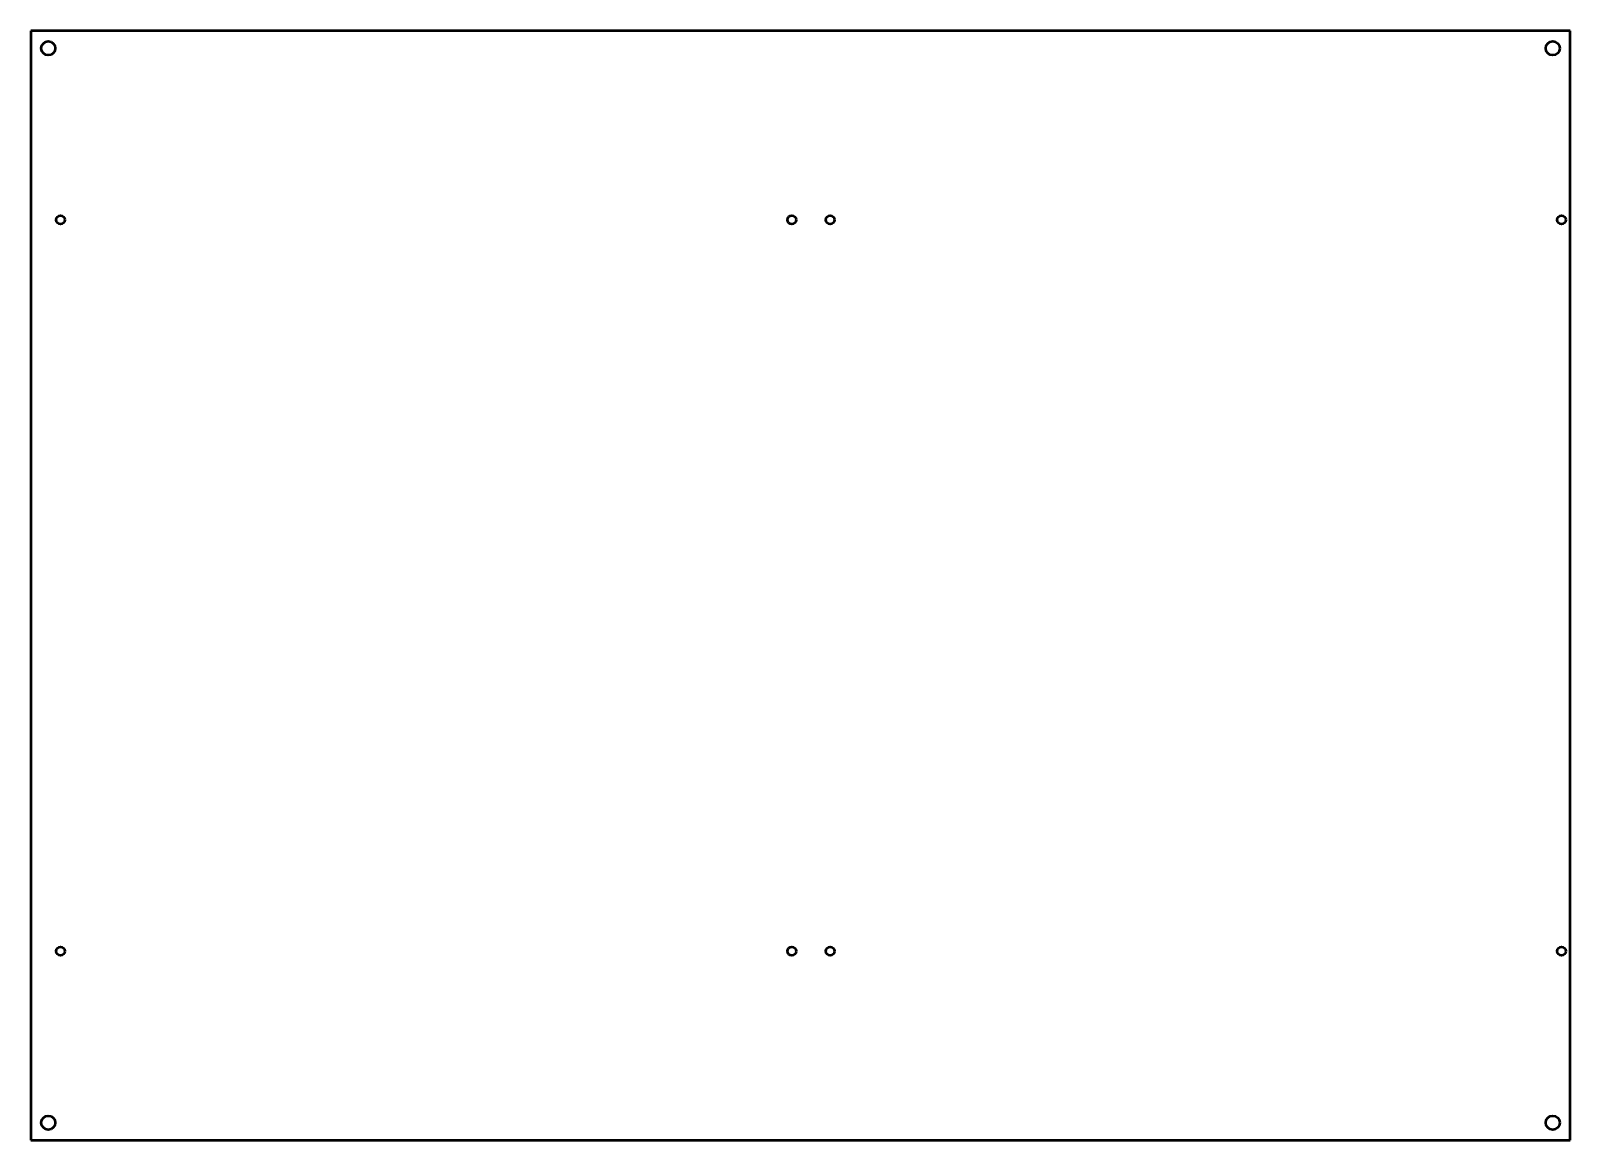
# Model space of a CAD drawing. Header units: millimetres. Extents: x -469 to -29, y 3 to 320.
import ezdxf

# ---------------------------------------------------------------- set-up
doc = ezdxf.new("R2010")
doc.units = ezdxf.units.MM
doc.layers.add('Visible (ISO)', color=7, linetype='Continuous', lineweight=50)

msp = doc.modelspace()

# ---------------------------------------------------------------- linework, layer by layer
at = {"layer": 'Visible (ISO)'}
for p, q in [((-468.62, 320.48), (-468.62, 3.48)), ((-28.62, 320.48), (-468.62, 320.48)), ((-28.62, 3.48), (-28.62, 320.48)), ((-468.62, 3.48), (-28.62, 3.48))]:
    msp.add_line(p, q, dxfattribs=at)
for centre, radius in [((-463.62, 315.48), 2), ((-33.62, 315.48), 2), ((-460.12, 266.48), 1.25), ((-251.12, 266.48), 1.25), ((-240.12, 266.48), 1.25), ((-31.12, 266.48), 1.25), ((-460.12, 57.48), 1.25), ((-251.12, 57.48), 1.25), ((-240.12, 57.48), 1.25), ((-31.12, 57.48), 1.25), ((-463.62, 8.48), 2), ((-33.62, 8.48), 2)]:
    msp.add_circle(centre, radius, dxfattribs=at)

doc.saveas('drawing.dxf')
